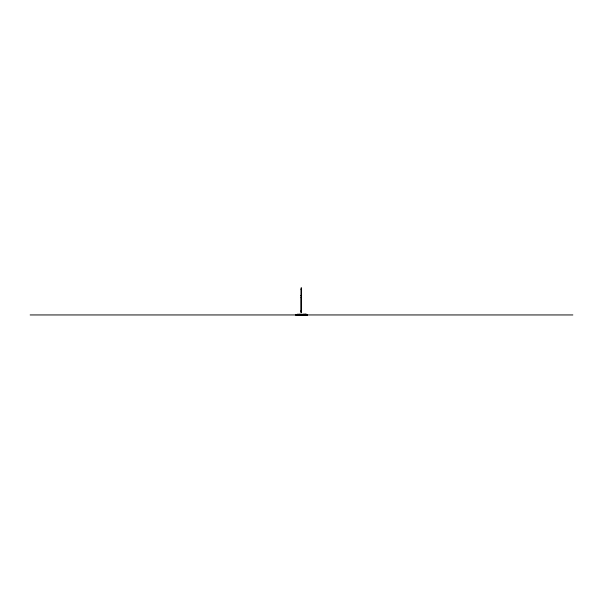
<?xml version="1.0" encoding="UTF-8"?>
<svg xmlns="http://www.w3.org/2000/svg" width="603" height="603" viewBox="0 0 603 603"><rect width="100%" height="100%" fill="white"/><g stroke="black" fill="none" stroke-linecap="round" stroke-linejoin="round"><path stroke-width="0.9" d="M301.779 314.985L303.942 314.321L304.952 314.887L304.794 314.404L303.641 314.336L301.5 314.887L301.553 314.299M307.304 314.985L307.198 314.562L302.525 314.487L306.151 314.246L306.377 314.887M295.658 314.985L299.525 314.359L307.183 314.985M297.151 314.985L298.711 314.487L295.726 314.593L297 314.66M299.058 314.887L299.156 314.487L301.5 314.487L299.058 314.887L299.525 314.359L296.789 314.487L296.789 314.887M298.832 314.985L299.013 314.472L300.475 314.487M297.226 314.66L300.234 314.887M307.025 314.985L307.198 314.562L298.915 314.66M296.789 314.487L298.086 314.359L296.789 314.66L297.445 314.487M296.623 314.887L296.789 314.66M296.292 314.985L296.209 314.54L295.779 314.985M305.389 314.985L305.661 314.676L298.176 314.66M305.729 314.487L305.729 314.887L304.794 314.404L306.151 314.246L306.211 314.887L306.173 314.487M305.45 314.487L306.151 314.246M304.982 314.66L307.311 314.66L302.766 314.887M300.475 314.374L298.048 314.487L298.048 314.887L298.711 314.487M304.779 314.683L306.166 314.66M299.156 314.487L297.271 314.359L297.271 314.887M300.98 289.319L301.553 289.319M300.98 295.613L301.553 295.613M300.98 295.839L301.553 295.839M300.98 297.498L301.553 297.498M300.98 310.741L301.553 310.741M300.98 311.759L301.553 311.759M297.55 314.299L305.45 314.299M301.553 314.419L300.98 314.299M295.937 314.66L303.279 314.532L303.279 314.985M30.15 314.947L572.85 314.947M301.5 314.487L300.234 314.374L300.264 314.985M302.698 314.985L301.183 314.985M300.264 314.66L297.332 314.66L297.581 314.985M303.626 314.66L304.131 314.985M306.392 314.578L306.671 314.985M303.641 314.336L303.942 314.887L303.942 314.321M301.281 297.498L301.281 312.467M301.553 288.015L300.98 288.015L300.98 312.467L301.553 312.467L301.553 288.015"/></g></svg>
